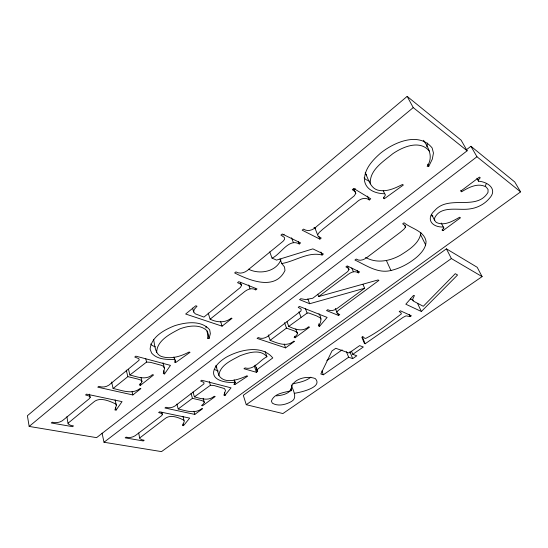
<?xml version="1.0" encoding="UTF-8"?>
<svg xmlns="http://www.w3.org/2000/svg" width="548" height="548" viewBox="0 0 548 548"><rect width="100%" height="100%" fill="white"/><g stroke="black" fill="none" stroke-linecap="round" stroke-linejoin="round"><path stroke-width="0.82" d="M234.517 380.387L235.284 382.826L233.845 384.326L234.859 384.593L247.717 376.134L246.758 375.866C238.873 379.552 224.749 384.655 218.919 375.476C219.823 365.016 232.044 360.105 240.072 355.727C248.223 352.693 260.444 348.672 266.924 356.775C259.855 359.968 254.039 370.592 245.079 367.914L243.97 368.736L256.443 372.318L257.683 371.414L256.334 367.352M318.95 313.723C321.717 317.655 321.539 322.327 318.463 325.978L319.758 326.046L327.122 317.408L299.42 306.421L298.222 307.325L301.174 309.127L300.968 310.983L269.746 334.814C266.623 337.637 262.286 339.609 258.218 337.554L257.087 338.411L285.583 347.877L294.468 341.356L293.844 341.144C286.659 347.274 277.685 343.315 270.137 340.315L268.253 334.91M163.016 362.783L164.523 368.407L163.297 373.592L164.571 373.921L170.476 365.379L135.842 356.145L134.76 357.029L138.651 358.591L139.171 359.399L138.98 360.317L110.977 383.429C107.785 386.744 103.12 387.888 98.791 386.354L97.777 387.183L132.842 394.957L140.891 388.628L140.117 388.45C132.082 394.992 121.868 390.238 113.094 388.498L111.614 381.997M365.564 257.368C376.606 263.828 389.936 261.101 400.513 255.156C408.842 249.833 419.473 243.49 420.926 232.77M138.685 432.995L139.754 438.523L141.665 439.715L144.193 440.27L143.275 440.948L125.17 437.845L126.095 437.146C129.965 438.249 134 437.009 136.959 434.372L161.427 415.836L162.352 414.699L161.715 412.233M291.625 386.895C290.988 393.827 281.994 395.355 276.37 395.862M115.101 399.882L116.361 405.452L114.909 409.959L116.128 410.048L122.053 401.643L86.55 394.135L85.55 394.95L89.536 396.17L90.173 397.43L89.297 398.697L64.226 419.22C61.054 422.364 56.471 423.399 52.211 422.2L51.272 422.967L72.548 426.666L73.487 425.919L70.5 425.269L68.123 423.905L66.877 416.727M240.428 282.412L241.483 285.508L240.414 287.426L203.918 317.093L195.28 313.833L193.691 311.997L194.122 309.531L197.013 306.209L195.759 305.77L185.649 314.025L222.084 326.163L232.016 318.367L231.325 318.121C225.153 323.142 216.898 322.546 210.11 319.176L208.213 313.066M426.83 146.85L427.509 143.021M205.884 327.964L206.295 326.348M156.653 352.337C156.899 340.479 170.449 333.725 179.778 328.903C188.409 325.663 200.212 323.82 207.322 331.047L208.151 334.081L207.521 338.609L209.076 338.452L210.357 333.636L209.672 329.745C201.082 319.957 185.758 322.217 174.6 325.752C164.181 329.896 151.412 336.739 150.084 349.09L151.625 353.076C157.283 359.57 166.626 359.639 174.552 359.378L175.518 360.468L174.552 362.255L175.648 362.55L190.033 352.323L189.039 352.035C181.169 356.193 172.058 359.173 163.133 356.94C154.926 355.515 154.906 345.767 153.577 339.281M140.973 377.394L141.973 381.415L141.329 383.004L139.295 385.004L140.507 385.292L153.584 374.976L152.378 374.674C145.912 380.607 137.144 376.757 129.883 375.003L128.499 369.29M280.932 259.786C276.034 271.966 259.375 274.74 248.484 269.191M485.302 185.964L486.384 183.518M423.508 140.274C429.07 148.433 433.406 157.255 427.152 166.38L428.776 166.352L432.31 159.126L433.454 153.036L432.132 147.926C418.747 131.335 393.827 142.357 380.346 153.344C372.352 160.4 363.687 169.62 364.571 181.107C366.372 190.368 376.36 193.663 384.703 193.759L385.278 194.492L385.169 195.54L383.401 198.129L384.354 198.719L403.362 185.032L402.513 184.464C395.389 188.019 387.765 191.732 379.552 190.499C370.53 189.307 368.674 179.559 365.18 172.839M203.137 398.286L204.308 402.342L203.568 403.746L201.568 405.541L202.602 405.773L215.193 396.512L214.165 396.259C208.452 401.321 200.835 398.581 194.403 396.862L193.006 391.923M295.81 329.081L297.502 333.664L296.482 335.342L294.118 337.424L295.098 337.767L309.545 327.142L308.572 326.779C302.749 332.266 295.009 329.341 288.748 326.409L287.049 321.758M317.717 234.75L319.121 232.537L322.861 229.18L355.858 202.863C359.33 199.356 364.763 196.417 369.318 199.965L370.763 198.821L353.755 188.498L352.289 189.683L355.412 191.862L355.775 193.471L354.207 195.883L317.025 226.139C313.531 229.701 308.216 232.277 303.551 229.085L302.188 230.187L319.881 239.127L321.238 238.058L318.135 236.202L314.84 227.79M317.744 294.221L318.676 296.571L346.61 275.555C349.843 273.007 354.378 269.952 358.337 272.883L359.611 271.931L347.192 265.896L345.904 266.883L348.651 268.465L348.96 269.726L347.665 271.609L312.771 298.222L305.592 299.585L300.777 298.694L299.564 299.619L309.668 303.729L364.639 288.241L362.975 284.405M364.639 288.241L339.041 307.051C335.897 309.483 331.636 312.141 327.745 309.702L326.553 310.586L338.575 315.463L339.753 314.607L337.143 313.319L336.869 312.237L338.095 310.558L378.928 280.384L378.052 279.953L318.676 296.571M405.472 227.139L403.897 229.263L400.122 232.441L368.537 256.265C365.221 259.053 360.392 261.965 356.241 259.046L354.933 260.04C365.838 265.122 377.319 273.431 390.025 270.705C400.225 268.472 409.603 263.335 417.466 256.533C421.713 252.525 426.091 247.586 426.063 241.394C424.275 230.831 411.171 228.639 404.068 222.755L402.677 223.817L405.335 225.708L405.472 227.139L404.753 225.66M257.683 371.414L256.971 370.311L258.074 368.893L272.781 357.926C261.773 344.452 240.079 349.713 226.762 356.933A30.359 14.529 -18 0 0 214.878 368.16C208.617 380.154 226.42 383.347 234.907 382.251L235.284 382.826M194.403 396.862L210.425 385.271L213.891 385.477L224.536 388.607L225.488 390.587L223.872 395.163L224.865 395.409L231.037 387.84L201.664 380.25L200.63 381.038L203.856 382.346L203.966 383.853L176.915 404.52C173.949 407.28 169.859 408.63 165.934 407.26L164.955 408L194.814 414.411L202.575 408.719L201.917 408.568C194.848 414.206 185.95 410.685 178.21 408.966L176.888 404.047M182.943 416.268L184.265 421.556L182.436 425.591L183.498 425.659L189.711 418.103L159.605 411.815L158.632 412.548L161.955 413.589L162.352 414.699M434.674 220.481L434.626 217.994C440.928 204.911 458.854 210.857 470.266 208.843C477.575 207.829 484.5 204.116 489.302 198.499C498.146 189.218 487.816 181.84 478.534 181.196L478.226 180.052L480.26 177.771L479.404 177.107L460.758 191.115L461.642 191.752C468.725 187.409 478.151 182.313 486.268 187.08L488.056 189.512L488.015 192.355C476.623 211.466 448.839 194.273 434.763 210.501C425.248 219.09 432.125 227.482 443.387 227.016L443.832 228.057L442.092 230.133L442.948 230.674L460.471 217.803L459.628 217.241C452.806 221.097 444.243 226.324 436.276 222.426L434.674 220.481L431.694 214.645M68.11 423.166L93.598 402.122C99.791 396.54 109.566 401.122 115.895 404.02L116.361 405.452M139.843 437.859L164.763 418.83C170.133 414.014 178.641 417.501 184.025 420.289M407.157 96.386L27.4 415.72L29.16 426.426L96.578 437.647L467.143 150.782L461.128 140.185L407.157 96.386L413.233 107.593L467.143 150.782M29.16 426.426L413.233 107.593M269.726 251.881L272.041 258.108C280.275 254.916 288.68 237.791 299.263 243.99L300.599 242.915L282.261 234.003L280.912 235.113L284.419 237.455L284.522 239.442L283.097 241.236L249.251 268.917C245.751 272.342 240.497 274.637 235.907 271.89L234.64 272.925C249.477 280.453 275.158 291.022 284.981 270.486L284.515 266.986L281.747 263.54L280.001 258.916M113.094 388.498L127.842 376.647L137.747 379.031L140.891 380.134L141.973 381.415M129.883 375.003L146.576 362.064L150.57 362.358L161.256 365.269L163.16 366.133L164.523 368.407M210.11 319.176L243.312 292.701C246.675 289.673 251.477 287.207 255.779 289.878L257.012 288.906L238.777 281.658L237.537 282.665L240.908 284.241L241.483 285.508M310.853 377.175C305.709 381.312 299.009 382.573 292.694 383.771M281.747 263.54C295.009 261.375 308.277 251.395 322.101 255.032L323.416 254.005L312.86 248.874L276.507 260.108L272.041 258.108M466.204 149.926L470.931 146.261L514.723 181.943L520.6 191.875L161.516 451.614L104.01 442.257L102.072 433.146M104.01 442.257L476.945 156.749L520.6 191.875M178.21 408.966L192.437 398.334L200.856 400.3L203.5 401.225L204.308 402.342M270.137 340.315L286.488 328.101L294.481 330.978L296.927 332.259L297.502 333.664M288.748 326.409L307.12 313.093L308.64 312.956L316.6 315.922L320.491 317.977L321.046 319.073M282.946 235.106L284.172 234.222M446.415 248.826L243.298 395.32L246.271 404.712L282.905 413.562L482.103 276.624L477.205 267.301L446.415 248.826L451.36 258.553L482.103 276.624M246.271 404.712L451.36 258.553M326.827 360.653L342.137 349.891M365.16 343.767L403.157 317.34L406.061 315.867L410.192 316.6L411.37 315.785L400.383 310.791L399.197 311.627L400.787 312.511L401.431 313.84C390.066 322.484 378.476 331.937 365.694 338.417L364.619 338.219L363.105 336.746L361.858 337.253L364.427 343.493L365.16 343.767L362.249 336.767M352.768 354.337L363.331 347L359.632 345.617L349.042 353.015L335.773 348.288L331.972 350.973L320.82 373.989L323.361 374.784L348.631 357.214L352.693 358.639L356.817 355.782L352.768 354.337L351.515 351.241M421.344 311.497L457.58 274.98L455.278 273.678L423.289 306.291L413.267 301.023L412.61 299.414L414.439 295.509L413.473 295.447L405.821 304.209L421.344 311.497L417.658 303.592M353.919 189.635L355.323 188.704M294.262 393.306C299.03 392.683 323.642 387.539 315.306 378.6C306.62 375.072 290.187 379.285 291.262 390.703C284.391 392.546 274.069 393.231 271.376 401.15L272.363 403.177C278.22 406.726 286.022 404.609 291.605 401.41C298.023 397.697 292.701 389.834 291.289 384.867M431.214 215.741L432.893 216.022M214.275 369.407L218.207 371.003M155.427 346.891L152.399 345.61L150.618 343.986M369.448 181.114L365.954 179.621L364.084 177.867M410.329 298.955L413.288 300.379M313.949 227.591L315.422 228.358M429.31 151.09C419.878 139.493 402.835 146.802 392.779 153.728C383.552 161.372 369.194 170.113 370.366 183.772M470.931 146.261L476.945 156.749M365.564 173.504L366.701 175.504M477.397 178.579L478.226 180.052M476.883 178.258L478.534 181.196M460.841 190.279L461.642 191.752M427.646 164.208L428.776 166.352M441.236 223.015L443.832 228.057M442.215 229.235L442.948 230.674M420.7 234.934L425.659 244.97M383.223 190.683L384.703 193.759M216.193 366.126L216.796 367.372M383.614 197.191L384.354 198.719M367.516 196.109L369.318 199.965M353.768 189.101L355.775 193.471M386.34 260.451L390.923 270.452M409.205 314.442L410.192 316.6M357.317 270.534L358.337 272.883M351.789 268.027L353.357 271.685M347.706 266.787L348.96 269.726M318.929 236.818L319.881 239.127M320.854 251.998L322.101 255.032M337.65 313.189L338.575 315.463M335.328 308.428L336.869 312.237M349.905 351.713L352.693 358.639M346.466 351.802L348.631 357.214M298.338 241.661L299.263 243.99M291.509 237.798L293.344 242.469M318.874 323.772L319.758 326.046M318.778 324.8L319.368 326.32M307.846 299.023L309.668 303.729M305.339 308.428L307.12 313.093M321.909 370.934L323.361 374.784M298.961 311.812L301.01 317.251M294.536 336.246L295.098 337.767M284.522 322.676L286.488 328.101M284.227 344.089L285.583 347.877M290.721 389.162L291.262 390.703M255.245 288.351L255.779 289.878M248.662 284.933L249.991 288.769M265.109 351.467L266.924 356.775M255.224 365.05L256.971 370.311M254.293 365.824L256.443 372.318M220.543 321.299L222.084 326.163M234.14 379.805L234.907 382.251M234.352 382.97L234.859 384.593M206.87 331.191L209.076 338.452M224.399 392.793L225.139 395.211M215.891 365.502L218.919 375.476M224.379 393.8L224.865 395.409M192.526 308.106L193.691 311.997M209.295 381.463L210.425 385.271M191.047 393.396L192.437 398.334M193.917 411.199L194.814 414.411M174.538 358.536L175.648 362.55M173.887 356.96L174.552 359.378M183.066 424.063L183.498 425.659M163.722 370.722L164.571 373.921M145.741 358.782L146.576 362.064M140.11 383.689L140.507 385.292M132.075 391.772L132.842 394.957M126.273 370.119L127.842 376.647M115.587 407.678L116.128 410.048M89.488 394.163L90.173 397.43"/></g></svg>
